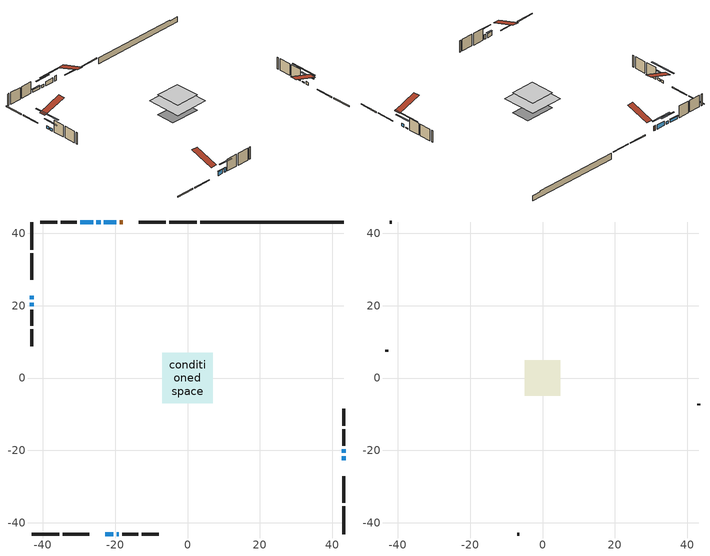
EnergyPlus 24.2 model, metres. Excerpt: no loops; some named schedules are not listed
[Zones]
conditioned space
 floor adiabatic (AdiabaticFloorConstruction): -7.04,-7.04 -7.04,7.04 7.04,7.04 7.04,-7.04 z3.05
 floor foundation (Slab1 construction): -6.1,-3.81 -6.1,3.81 6.1,3.81 6.1,-3.81 z-1.83
 wall outside (RimJoist1 construction): 2.57,43.13 -5.08,43.13 / -43.13,-43.13 -35.47,-43.13 / -43.13,43.13 -43.13,35.47 / 43.13,-43.13 43.13,-35.47 z0.61:0.91
 wall outside (RimJoist2 construction): -6.01,43.13 -13.44,43.13 / -34.54,-43.13 -27.11,-43.13 / -43.13,34.54 -43.13,27.11 / 43.13,-34.54 43.13,-27.11 z0.61:0.91
 wall outside (AdiabaticWallConstruction 1): -17.85,43.13 -18.71,43.13 z0.61:2.64
 wall outside (AdiabaticWallConstruction): 43.13,-22.7 43.13,-21.63 / -24.03,43.13 -25.2,43.13 / -26.12,43.13 -29.63,43.13 z0.61:1.68; -22.7,-43.13 -20.54,-43.13 / -19.64,43.13 -23.1,43.13 z0.61:2.34; 43.13,-20.71 43.13,-19.64 z0.61:0.91; -43.13,22.7 -43.13,21.73 / -43.13,20.8 -43.13,19.84 z0.61:1.63; -19.61,-43.13 -19,-43.13 z0.61:2.54
 wall outside (Wall1 construction): -30.56,43.13 -35.08,43.13 / -18.07,-43.13 -13.55,-43.13 / -43.13,18.91 -43.13,14.39 / 43.13,-18.71 43.13,-14.19 z0.61:5.49
 wall outside (Wall2 construction): -36.01,43.13 -40.74,43.13 / -12.62,-43.13 -7.89,-43.13 / -43.13,13.46 -43.13,8.73 / 43.13,-13.26 43.13,-8.53 z0.61:5.49
 wall foundation (FoundationWall1 construction): 3.5,43.13,-1.83 3.5,43.13,0.61 39.16,43.13,0.61 39.16,43.13,0.28 43.13,43.13,0.28 43.13,43.13,-1.83
 window (WindowConstruction): 43.13,-22.7 43.13,-21.63 z0.61:1.68
 window (WindowConstruction 6): -22.7,-43.13 -20.54,-43.13 z0.61:2.34
 window (WindowConstruction 7): 43.13,-20.7 43.13,-19.64 z0.61:0.91
 window (WindowConstruction 8): -43.13,22.7 -43.13,21.73 z0.61:1.62
 window (WindowConstruction 1): -19.64,43.13 -23.1,43.13 z0.61:2.34
 window (WindowConstruction 2): -24.03,43.13 -25.2,43.13 z0.61:1.68
 window (WindowConstruction 3): -19.61,-43.13 -19,-43.13 z0.61:2.54
 window (WindowConstruction 4): -43.13,20.8 -43.13,19.84 z0.61:1.62
 window (WindowConstruction 5): -26.12,43.13 -29.63,43.13 z0.61:1.68
 door (Door): -17.85,43.13 -18.71,43.13 z0.61:2.64
 ceiling adiabatic (AdiabaticFloorConstruction): 7.04,-7.04 7.04,7.04 -7.04,7.04 -7.04,-7.04 z3.05
attic - vented
 floor to conditioned space (Floor1 construction Reversed): -4.98,-4.98 -4.98,4.98 4.98,4.98 4.98,-4.98 z5.49
 wall outside (Wall3 construction): -41.67,43.13 -42.2,43.13 / -6.97,-43.13 -6.43,-43.13 / -43.13,7.8 -43.13,7.27 / 43.13,-7.6 43.13,-7.07 z0.61:5.49
 roof outside (Roof1 construction): -16.93,43.13,5.49 -16.93,33.43,8.72 -14.37,33.43,8.72 -14.37,43.13,5.49; -23.63,-43.13,5.49 -23.63,-33.43,8.72 -26.18,-33.43,8.72 -26.18,-43.13,5.49; -43.13,23.63,5.49 -33.43,23.63,8.72 -33.43,26.18,8.72 -43.13,26.18,5.49; 43.13,-23.63,5.49 33.43,-23.63,8.72 33.43,-26.18,8.72 43.13,-26.18,5.49
shading: 43.13,-18.99 43.13,-25.34 43.54,-25.34 43.54,-18.99 z4.32; -20.34,-43.13 -22.9,-43.13 -22.9,-43.54 -20.34,-43.54 z2.54; 43.13,-14.54 43.13,-25.8 43.54,-25.8 43.54,-14.54 z6.01; -43.13,16.63 -43.13,27.8 -43.54,27.8 -43.54,16.63 z6.72; -25.74,43.13 -17,43.13 -17,43.54 -25.74,43.54 z4.98; -27.84,43.13 -21.39,43.13 -21.39,43.54 -27.84,43.54 z4.32; -16.36,-43.13 -22.25,-43.13 -22.25,-43.54 -16.36,-43.54 z5.18; -43.13,17.2 -43.13,23.44 -43.54,23.44 -43.54,17.2 z4.26; -29.83,43.13 -25.92,43.13 -25.92,43.54 -29.83,43.54 z1.88
[Building]
Building 1: Terrain=Suburbs
[Site:Location]
Toronto City Centre_ON: Latitude {deg}=43.63; Longitude {deg}=-79.39; Time Zone {hr}=-5; Elevation {m}=77; Keep Site Location Information=Yes
[Site:GroundTemperature:Shallow]
5.01852, 3.26908, 3.12898, 3.95918, 7.29196, 10.6092, 13.4851, 15.3069, 15.4617, 13.9799, 11.1774, 7.9619
[Site:WaterMainsTemperature]
Calculation Method=Schedule; Temperature Schedule=mains temperature schedule
[Material] Roughness=Rough; Thermal Absorptance=0.9
Name | Thickness {m} | Conductivity {W/m-K} | Density {kg/m3} | Specific Heat {J/kg-K} | Solar Absorptance | Visible Absorptance
asphalt or fiberglass shingles | 0.00635 | 0.162714 | 1121.4 | 1465.45 | 0.4 | 0.4
ceiling loosefill ins | 0.0846667 | 0.0480833 | 16.02 | 1046.75 | 0.7 | 0.7
ceiling stud and cavity | 0.1397 | 0.108681 | 65.682 | 1177.47 | 0.7 | 0.7
concrete 4.0 in. | 0.1016 | 1.803125 | 2242.8 | 837.4 | 0.7 | 0.7
concrete 8.0 in. | 0.2032 | 1.803125 | 2242.8 | 837.4 | 0.7 | 0.7
door material | 0.04445 | 0.188738 | 512.64 | 1214.23 | 0.7 | 0.7
floor covering | 0.0127 | 0.0433444 | 54.468 | 1339.84 | 0.6 | 0.6
floor rigid ins; wall rigid ins | 0.512978 | 0.029427 | 32.04 | 1214.23 | 0.7 | 0.7
floor stud and cavity | 0.1397 | 1.75129 | 37.0049 | 1207.88 | 0.7 | 0.7
furniture material conditioned space 1 | 0.1524 | 0.115458 | 640.8 | 1214.23 | 0.6 | 0.6
gypsum board | 0.0127 | 0.160291 | 801 | 837.4 | 0.6 | 0.6
osb sheathing 0.5 in. | 0.0127 | 0.115458 | 512.64 | 1214.23 | 0.7 | 0.7
osb sheathing 0.75 in. | 0.01905 | 0.115458 | 512.64 | 1214.23 | 0.7 | 0.7
osb sheathing 2.0 in. | 0.0508 | 0.115458 | 512.64 | 1214.23 | 0.7 | 0.7
rim joist rigid ins | 0.051816 | 0.029427 | 32.04 | 1214.23 | 0.7 | 0.7
rim joist stud and cavity | 0.0508 | 0.0451784 | 125.044 | 1163.47 | 0.6 | 0.6
rim joist stud and cavity 1 | 0.0508 | 0.308293 | 125.044 | 1163.47 | 0.6 | 0.6
wall stud and cavity | 0.1397 | 0.0850358 | 139.0536 | 1170.24 | 0.7 | 0.7
wall stud and cavity 1 | 0.0889 | 6.9971 | 50.32683 | 1063.81 | 0.6 | 0.6
wall stud and cavity 2 | 0.0889 | 0.380278 | 52.3479 | 1209.89 | 0.7 | 0.7
wall stud and cavity 3 | 0.0889 | 0.391764 | 83.0341 | 1211.67 | 0.7 | 0.7
wood siding | 0.0254 | 0.102417 | 544.68 | 1172.36 | 0.4 | 0.4
wood siding 1 | 0.00254 | 0.102417 | 544.68 | 1172.36 | 0.4 | 0.4
wood siding 2; wood siding 3; wood siding 4 | 0.0254 | 0.102417 | 544.68 | 1172.36 | 0.7 | 0.7
[WindowMaterial:SimpleGlazingSystem]
Name | U-Factor {W/m2-K} | Solar Heat Gain Coefficient
WindowMaterial | 3.30346 | 0.65
WindowMaterial 1 | 3.29721 | 0.69
WindowMaterial 2 | 3.30232 | 0.66
WindowMaterial 3 | 3.30914 | 0.64
WindowMaterial 4 | 3.296079 | 0.7
WindowMaterial 5 | 3.31652 | 0.52
[Construction]
AdiabaticFloorConstruction: floor stud and cavity, floor rigid ins, osb sheathing 0.75 in., floor covering
AdiabaticWallConstruction: wood siding 3, wall rigid ins, wall stud and cavity 2, gypsum board
AdiabaticWallConstruction 1: wood siding 4, wall rigid ins, wall stud and cavity 2, gypsum board
Door: door material
Floor1 construction Reversed: gypsum board, ceiling stud and cavity, ceiling loosefill ins
FoundationWall1 construction: concrete 8.0 in.
furniture construction conditioned space 1: furniture material conditioned space 1
PartitionWallConstruction: gypsum board, wall stud and cavity 3, gypsum board
RimJoist1 construction: wood siding 2, osb sheathing 2.0 in., rim joist stud and cavity
RimJoist2 construction: wood siding 2, rim joist rigid ins, osb sheathing 2.0 in., rim joist stud and cavity 1
Roof1 construction: asphalt or fiberglass shingles
Slab1 construction: concrete 4.0 in.
Wall1 construction; Wall2 construction: wood siding, osb sheathing 0.5 in., wall stud and cavity, gypsum board
Wall3 construction: wood siding 1, wall stud and cavity 1
WindowConstruction; WindowConstruction 4; WindowConstruction 8: WindowMaterial
WindowConstruction 1: WindowMaterial 1
WindowConstruction 2; WindowConstruction 5: WindowMaterial 2
WindowConstruction 3: WindowMaterial 3
WindowConstruction 6: WindowMaterial 4
WindowConstruction 7: WindowMaterial 5
[Zone] Multiplier=1; Part of Total Floor Area=Yes
Name | Volume {m3}
attic - vented | 51.9396
conditioned space | 709.5
[Space]
Name | Zone | Volume {m3}
attic - vented 1 | attic - vented | 51.9396
conditioned space 1 | conditioned space | 709.5
[ZoneInfiltration:EffectiveLeakageArea]
infil attic - vented 1: Zone or Space=attic - vented 1; Schedule=Always On Discrete; Effective Air Leakage Area {cm2}=4169.68; Stack Coefficient=0.000563795; Wind Coefficient=1.60428e-05
[ZoneMixing]
whole house fan mix: Zone or Space=attic - vented; Schedule=Always On Continuous; Design Flow Rate Calculation Method=Flow/Zone; Design Flow Rate {m3/s}=0; Source Zone or Space=conditioned space
[SurfaceProperty:ExposedFoundationPerimeter]
Slab1: Exposed Perimeter Calculation Method=TotalExposedPerimeter; Total Exposed Perimeter {m}=39.625
[InternalMass] Zone or ZoneList=conditioned space; Space or SpaceList=conditioned space 1
Name | Construction | Surface Area {m2}
furniture mass conditioned space 1 | furniture construction conditioned space 1 | 116.4
partition wall mass | PartitionWallConstruction | 291
[Lights]
interior lighting: Zone or ZoneList or Space or SpaceList=conditioned space 1; Schedule=interior lighting schedule; Design Level Calculation Method=LightingLevel; Lighting Level {W}=343.2; Return Air Fraction=0; Fraction Radiant=0.6; Fraction Visible=0.2; Fraction Replaceable=1
[People]
occupants: Zone or ZoneList or Space or SpaceList=conditioned space 1; Number of People Schedule=occupants schedule; Number of People Calculation Method=People; Number of People=3; Fraction Radiant=0.314171; Sensible Heat Fraction=0.56303; Activity Level Schedule=occupants activity schedule; Carbon Dioxide Generation Rate {m3/s-W}=0; Enable ASHRAE 55 Comfort Warnings=No; Mean Radiant Temperature Calculation Type=EnclosureAveraged
[ElectricEquipment] Zone or ZoneList or Space or SpaceList=conditioned space 1; Design Level Calculation Method=EquipmentLevel
Name | Schedule | Design Level {W} | Fraction Latent | Fraction Radiant | Fraction Lost
clothes dryer | clothes dryer schedule | 140.772 | 0.015 | 0.081 | 0.85
clothes washer | clothes washer schedule | 32.1985 | 0.03 | 0.162 | 0.7
cooking range | cooking range schedule | 215.147 | 0.08 | 0.432 | 0.2
dishwasher | dishwasher schedule | 66.8632 | 0.3 | 0.18 | 0.4
fridge | fridge schedule | 72.9452 | 0 | 0.6 | 0
mech vent bath fan 0 | mech vent bath fan 0 schedule | 50.2 | 0 | 0 | 1
mech vent bath fan 1 | mech vent bath fan 1 schedule | 50.2 | 0 | 0 | 1
mech vent house fan | mech vent house fan schedule | 0 | 0 | 0 | 1
mech vent house fan cfis | mech vent house fan cfis schedule | 0 | 0 | 0 | 0
mech vent range fan 0 | mech vent range fan 0 schedule | 57 | 0 | 0 | 1
misc plug loads | misc plug loads schedule | 494.7 | 0.045 | 0.513 | 0.1
whole house fan | Always On Discrete | 0 | 0 | 0 | 1
[OtherEquipment] Zone or ZoneList or Space or SpaceList=conditioned space 1; Design Level Calculation Method=EquipmentLevel
Name | Fuel Type | Schedule | Design Level {W} | Fraction Latent | Fraction Radiant | Fraction Lost
clothes dryer 1 | Electricity | clothes dryer schedule | 0 | 0.015 | 0.081 | 0.85
cooking range 1 | Electricity | cooking range schedule | 0 | 0.08 | 0.432 | 0.2
general water use latent | None | general water use schedule | 62.594 | 1 | 0 | 0
general water use sensible | None | general water use schedule | -61.6891 | 0 | 0.6 | 0
mech vent house fan latent load | None | Always On Discrete | 0 | 1 | 0 | 0
mech vent house fan sensible load | None | Always On Discrete | 0 | 0 | 0 | 0
water heater energy adjustment1 | NaturalGas | Always On Discrete | 0.01 | 0 | 0 | 1
[ZoneInfiltration:DesignFlowRate] Zone or ZoneList or Space or SpaceList=conditioned space 1; Schedule=Always On Discrete; Design Flow Rate Calculation Method=Flow/Zone; Design Flow Rate {m3/s}=0
infil flow; natural vent flow; whole house fan flow
[AvailabilityManager:Scheduled]
central ac and furnace airloop Availability Manager: Schedule=Always On Discrete
[Foundation:Kiva]
Foundation Kiva 1: Initial Indoor Air Temperature {C}=18; Wall Height Above Grade {m}=0.609996; Wall Depth Below Slab {m}=0.2032
[Foundation:Kiva:Settings]
Soil Conductivity {W/m-K}=0.849921; Soil Density {kg/m3}=1842.3; Soil Specific Heat {J/kg-K}=418.7; Ground Solar Absorptivity=0.9; Ground Thermal Absorptivity=0.9; Ground Surface Roughness {m}=0.03; Far-Field Width {m}=40; Deep-Ground Boundary Condition=ZeroFlux; Deep-Ground Depth {m}=40; Minimum Cell Dimension {m}=0.2; Maximum Cell Growth Coefficient=3; Simulation Timestep=Timestep
[Exterior:Lights]
exterior lighting: Schedule=exterior lighting schedule; Design Level {W}=75.6
[EnergyManagementSystem:GlobalVariable]
central_ac_and_furnace_airloop_Fan_RTF
infil_program_Qfan
infil_program_Qinf
natural_vent_program_Qnv
natural_vent_program_Qwhf
[EnergyManagementSystem:Sensor]
Name | Output:Variable or Output:Meter Index Key | Output:Variable or Output:Meter
airflow_gain | infil flow | Infiltration Sensible Heat Gain Energy
airflow_gain_1 | natural vent flow | Infiltration Sensible Heat Gain Energy
airflow_gain_2 | whole house fan flow | Infiltration Sensible Heat Gain Energy
airflow_loss | infil flow | Infiltration Sensible Heat Loss Energy
airflow_loss_1 | natural vent flow | Infiltration Sensible Heat Loss Energy
airflow_loss_2 | whole house fan flow | Infiltration Sensible Heat Loss Energy
clg_load_cond |  | Cooling:EnergyTransfer:Zone:CONDITIONED SPACE
clg_sp_s; clg_sp_s_1 | cooling setpoint | Schedule Value
clothes_dryer_exhaust_0_sch_s | clothes dryer exhaust 0 schedule | Schedule Value
cool_season | cooling season schedule | Schedule Value
htg_load_cond |  | Heating:EnergyTransfer:Zone:CONDITIONED SPACE
htg_sp_s; htg_sp_s_1 | heating setpoint | Schedule Value
ig_ee_conv | clothes dryer | Electric Equipment Convective Heating Energy
ig_ee_conv_2 | cooking range | Electric Equipment Convective Heating Energy
ig_ee_conv_4 | fridge | Electric Equipment Convective Heating Energy
ig_ee_conv_5 | misc plug loads | Electric Equipment Convective Heating Energy
ig_ee_conv_6 | whole house fan | Electric Equipment Convective Heating Energy
ig_ee_rad | clothes dryer | Electric Equipment Radiant Heating Energy
ig_ee_rad_2 | cooking range | Electric Equipment Radiant Heating Energy
ig_ee_rad_4 | fridge | Electric Equipment Radiant Heating Energy
ig_ee_rad_5 | misc plug loads | Electric Equipment Radiant Heating Energy
ig_ee_rad_6 | whole house fan | Electric Equipment Radiant Heating Energy
ig_lgt_conv | interior lighting | Lights Convective Heating Energy
ig_lgt_rad | interior lighting | Lights Radiant Heating Energy
ig_lgt_vis | interior lighting | Lights Visible Radiation Heating Energy
ig_oe_conv | clothes dryer 1 | Other Equipment Convective Heating Energy
ig_oe_conv_1 | cooking range 1 | Other Equipment Convective Heating Energy
ig_oe_conv_2 | general water use latent | Other Equipment Convective Heating Energy
ig_oe_conv_3 | general water use sensible | Other Equipment Convective Heating Energy
ig_oe_conv_4 | water heater energy adjustment1 | Other Equipment Convective Heating Energy
ig_oe_rad | clothes dryer 1 | Other Equipment Radiant Heating Energy
ig_oe_rad_1 | cooking range 1 | Other Equipment Radiant Heating Energy
ig_oe_rad_2 | general water use latent | Other Equipment Radiant Heating Energy
ig_oe_rad_3 | general water use sensible | Other Equipment Radiant Heating Energy
ig_oe_rad_4 | water heater energy adjustment1 | Other Equipment Radiant Heating Energy
ig_ppl_conv | occupants | People Convective Heating Energy
ig_ppl_rad | occupants | People Radiant Heating Energy
im_conv | furniture mass conditioned space 1 | Surface Inside Face Convection Heat Gain Energy
im_conv_1 | partition wall mass | Surface Inside Face Convection Heat Gain Energy
im_ig | furniture mass conditioned space 1 | Surface Inside Face Internal Gains Radiation Heat Gain Energy
im_ig_1 | partition wall mass | Surface Inside Face Internal Gains Radiation Heat Gain Energy
im_lgt | furniture mass conditioned space 1 | Surface Inside Face Lights Radiation Heat Gain Energy
im_lgt_1 | partition wall mass | Surface Inside Face Lights Radiation Heat Gain Energy
im_sol | furniture mass conditioned space 1 | Surface Inside Face Solar Radiation Heat Gain Energy
im_sol_1 | partition wall mass | Surface Inside Face Solar Radiation Heat Gain Energy
im_surf | furniture mass conditioned space 1 | Surface Inside Face Net Surface Thermal Radiation Heat Gain Energy
im_surf_1 | partition wall mass | Surface Inside Face Net Surface Thermal Radiation Heat Gain Energy
mech_vent_bath_fan_0_sch_s | mech vent bath fan 0 schedule | Schedule Value
mech_vent_bath_fan_1_sch_s | mech vent bath fan 1 schedule | Schedule Value
mech_vent_range_fan_0_sch_s | mech vent range fan 0 schedule | Schedule Value
mv_conv | mech vent bath fan 0 | Electric Equipment Convective Heating Energy
mv_conv_1 | mech vent bath fan 1 | Electric Equipment Convective Heating Energy
mv_conv_2 | mech vent house fan | Electric Equipment Convective Heating Energy
mv_conv_3 | mech vent house fan cfis | Electric Equipment Convective Heating Energy
mv_conv_4 | mech vent range fan 0 | Electric Equipment Convective Heating Energy
mv_conv_5 | mech vent house fan latent load | Other Equipment Convective Heating Energy
mv_conv_6 | mech vent house fan sensible load | Other Equipment Convective Heating Energy
mv_rad | mech vent bath fan 0 | Electric Equipment Radiant Heating Energy
mv_rad_1 | mech vent bath fan 1 | Electric Equipment Radiant Heating Energy
mv_rad_2 | mech vent house fan | Electric Equipment Radiant Heating Energy
mv_rad_3 | mech vent house fan cfis | Electric Equipment Radiant Heating Energy
mv_rad_4 | mech vent range fan 0 | Electric Equipment Radiant Heating Energy
mv_rad_5 | mech vent house fan latent load | Other Equipment Radiant Heating Energy
mv_rad_6 | mech vent house fan sensible load | Other Equipment Radiant Heating Energy
natural_vent_s | natural vent schedule | Schedule Value
out_pb_s |  | Site Outdoor Air Barometric Pressure
out_wt_s |  | Site Outdoor Air Humidity Ratio
site_vw_s |  | Site Wind Speed
ss_back_out | Window1 | Surface Window Shortwave from Zone Back Out Window Heat Transfer Rate
ss_back_out_1 | Window10 | Surface Window Shortwave from Zone Back Out Window Heat Transfer Rate
ss_back_out_2 | Window11 | Surface Window Shortwave from Zone Back Out Window Heat Transfer Rate
ss_back_out_3 | Window12 | Surface Window Shortwave from Zone Back Out Window Heat Transfer Rate
ss_back_out_4 | Window2 | Surface Window Shortwave from Zone Back Out Window Heat Transfer Rate
ss_back_out_5 | Window4 | Surface Window Shortwave from Zone Back Out Window Heat Transfer Rate
ss_back_out_6 | Window5 | Surface Window Shortwave from Zone Back Out Window Heat Transfer Rate
ss_back_out_7 | Window6 | Surface Window Shortwave from Zone Back Out Window Heat Transfer Rate
ss_back_out_8 | Window7 | Surface Window Shortwave from Zone Back Out Window Heat Transfer Rate
ss_conv | Door1 | Surface Inside Face Convection Heat Gain Energy
ss_conv_1 | Window1 | Surface Inside Face Convection Heat Gain Energy
ss_conv_2 | Window10 | Surface Inside Face Convection Heat Gain Energy
ss_conv_3 | Window11 | Surface Inside Face Convection Heat Gain Energy
ss_conv_4 | Window12 | Surface Inside Face Convection Heat Gain Energy
ss_conv_5 | Window2 | Surface Inside Face Convection Heat Gain Energy
ss_conv_6 | Window4 | Surface Inside Face Convection Heat Gain Energy
ss_conv_7 | Window5 | Surface Inside Face Convection Heat Gain Energy
ss_conv_8 | Window6 | Surface Inside Face Convection Heat Gain Energy
ss_conv_9 | Window7 | Surface Inside Face Convection Heat Gain Energy
ss_ig | Door1 | Surface Inside Face Internal Gains Radiation Heat Gain Energy
ss_ig_1 | Window1 | Surface Inside Face Internal Gains Radiation Heat Gain Energy
ss_ig_2 | Window10 | Surface Inside Face Internal Gains Radiation Heat Gain Energy
ss_ig_3 | Window11 | Surface Inside Face Internal Gains Radiation Heat Gain Energy
ss_ig_4 | Window12 | Surface Inside Face Internal Gains Radiation Heat Gain Energy
ss_ig_5 | Window2 | Surface Inside Face Internal Gains Radiation Heat Gain Energy
ss_ig_6 | Window4 | Surface Inside Face Internal Gains Radiation Heat Gain Energy
ss_ig_7 | Window5 | Surface Inside Face Internal Gains Radiation Heat Gain Energy
ss_ig_8 | Window6 | Surface Inside Face Internal Gains Radiation Heat Gain Energy
ss_ig_9 | Window7 | Surface Inside Face Internal Gains Radiation Heat Gain Energy
ss_lgt | Door1 | Surface Inside Face Lights Radiation Heat Gain Energy
ss_sol | Door1 | Surface Inside Face Solar Radiation Heat Gain Energy
ss_surf | Door1 | Surface Inside Face Net Surface Thermal Radiation Heat Gain Energy
ss_surf_1 | Window1 | Surface Inside Face Net Surface Thermal Radiation Heat Gain Energy
ss_surf_2 | Window10 | Surface Inside Face Net Surface Thermal Radiation Heat Gain Energy
ss_surf_3 | Window11 | Surface Inside Face Net Surface Thermal Radiation Heat Gain Energy
ss_surf_4 | Window12 | Surface Inside Face Net Surface Thermal Radiation Heat Gain Energy
ss_surf_5 | Window2 | Surface Inside Face Net Surface Thermal Radiation Heat Gain Energy
ss_surf_6 | Window4 | Surface Inside Face Net Surface Thermal Radiation Heat Gain Energy
ss_surf_7 | Window5 | Surface Inside Face Net Surface Thermal Radiation Heat Gain Energy
ss_surf_8 | Window6 | Surface Inside Face Net Surface Thermal Radiation Heat Gain Energy
ss_surf_9 | Window7 | Surface Inside Face Net Surface Thermal Radiation Heat Gain Energy
ss_trans_in | Window1 | Surface Window Transmitted Solar Radiation Rate
ss_trans_in_1 | Window10 | Surface Window Transmitted Solar Radiation Rate
ss_trans_in_2 | Window11 | Surface Window Transmitted Solar Radiation Rate
ss_trans_in_3 | Window12 | Surface Window Transmitted Solar Radiation Rate
ss_trans_in_4 | Window2 | Surface Window Transmitted Solar Radiation Rate
ss_trans_in_5 | Window4 | Surface Window Transmitted Solar Radiation Rate
ss_trans_in_6 | Window5 | Surface Window Transmitted Solar Radiation Rate
ss_trans_in_7 | Window6 | Surface Window Transmitted Solar Radiation Rate
ss_trans_in_8 | Window7 | Surface Window Transmitted Solar Radiation Rate
ss_trans_out | Window1 | Surface Inside Face Initial Transmitted Diffuse Transmitted Out Window Solar Radiation Rate
ss_trans_out_1 | Window10 | Surface Inside Face Initial Transmitted Diffuse Transmitted Out Window Solar Radiation Rate
ss_trans_out_2 | Window11 | Surface Inside Face Initial Transmitted Diffuse Transmitted Out Window Solar Radiation Rate
ss_trans_out_3 | Window12 | Surface Inside Face Initial Transmitted Diffuse Transmitted Out Window Solar Radiation Rate
ss_trans_out_4 | Window2 | Surface Inside Face Initial Transmitted Diffuse Transmitted Out Window Solar Radiation Rate
ss_trans_out_5 | Window4 | Surface Inside Face Initial Transmitted Diffuse Transmitted Out Window Solar Radiation Rate
ss_trans_out_6 | Window5 | Surface Inside Face Initial Transmitted Diffuse Transmitted Out Window Solar Radiation Rate
ss_trans_out_7 | Window6 | Surface Inside Face Initial Transmitted Diffuse Transmitted Out Window Solar Radiation Rate
ss_trans_out_8 | Window7 | Surface Inside Face Initial Transmitted Diffuse Transmitted Out Window Solar Radiation Rate
s_conv | Floor1 | Surface Inside Face Convection Heat Gain Energy
s_conv_1 | FoundationWall1 | Surface Inside Face Convection Heat Gain Energy
s_conv_10 | RimJoist2:270 | Surface Inside Face Convection Heat Gain Energy
s_conv_11 | RimJoist2:90 | Surface Inside Face Convection Heat Gain Energy
s_conv_12 | Slab1 | Surface Inside Face Convection Heat Gain Energy
s_conv_13 | Wall1:0 | Surface Inside Face Convection Heat Gain Energy
s_conv_14 | Wall1:180 | Surface Inside Face Convection Heat Gain Energy
s_conv_15 | Wall1:270 | Surface Inside Face Convection Heat Gain Energy
s_conv_16 | Wall1:90 | Surface Inside Face Convection Heat Gain Energy
s_conv_17 | Wall2:0 | Surface Inside Face Convection Heat Gain Energy
s_conv_18 | Wall2:180 | Surface Inside Face Convection Heat Gain Energy
s_conv_19 | Wall2:270 | Surface Inside Face Convection Heat Gain Energy
s_conv_2 | inferred conditioned ceiling | Surface Inside Face Convection Heat Gain Energy
s_conv_20 | Wall2:90 | Surface Inside Face Convection Heat Gain Energy
s_conv_3 | inferred conditioned floor | Surface Inside Face Convection Heat Gain Energy
s_conv_4 | RimJoist1:0 | Surface Inside Face Convection Heat Gain Energy
s_conv_5 | RimJoist1:180 | Surface Inside Face Convection Heat Gain Energy
s_conv_6 | RimJoist1:270 | Surface Inside Face Convection Heat Gain Energy
s_conv_7 | RimJoist1:90 | Surface Inside Face Convection Heat Gain Energy
s_conv_8 | RimJoist2:0 | Surface Inside Face Convection Heat Gain Energy
s_conv_9 | RimJoist2:180 | Surface Inside Face Convection Heat Gain Energy
s_ig | Floor1 | Surface Inside Face Internal Gains Radiation Heat Gain Energy
s_ig_1 | FoundationWall1 | Surface Inside Face Internal Gains Radiation Heat Gain Energy
s_ig_10 | RimJoist2:270 | Surface Inside Face Internal Gains Radiation Heat Gain Energy
s_ig_11 | RimJoist2:90 | Surface Inside Face Internal Gains Radiation Heat Gain Energy
s_ig_12 | Slab1 | Surface Inside Face Internal Gains Radiation Heat Gain Energy
s_ig_13 | Wall1:0 | Surface Inside Face Internal Gains Radiation Heat Gain Energy
s_ig_14 | Wall1:180 | Surface Inside Face Internal Gains Radiation Heat Gain Energy
s_ig_15 | Wall1:270 | Surface Inside Face Internal Gains Radiation Heat Gain Energy
s_ig_16 | Wall1:90 | Surface Inside Face Internal Gains Radiation Heat Gain Energy
s_ig_17 | Wall2:0 | Surface Inside Face Internal Gains Radiation Heat Gain Energy
s_ig_18 | Wall2:180 | Surface Inside Face Internal Gains Radiation Heat Gain Energy
s_ig_19 | Wall2:270 | Surface Inside Face Internal Gains Radiation Heat Gain Energy
s_ig_2 | inferred conditioned ceiling | Surface Inside Face Internal Gains Radiation Heat Gain Energy
s_ig_20 | Wall2:90 | Surface Inside Face Internal Gains Radiation Heat Gain Energy
s_ig_3 | inferred conditioned floor | Surface Inside Face Internal Gains Radiation Heat Gain Energy
s_ig_4 | RimJoist1:0 | Surface Inside Face Internal Gains Radiation Heat Gain Energy
s_ig_5 | RimJoist1:180 | Surface Inside Face Internal Gains Radiation Heat Gain Energy
